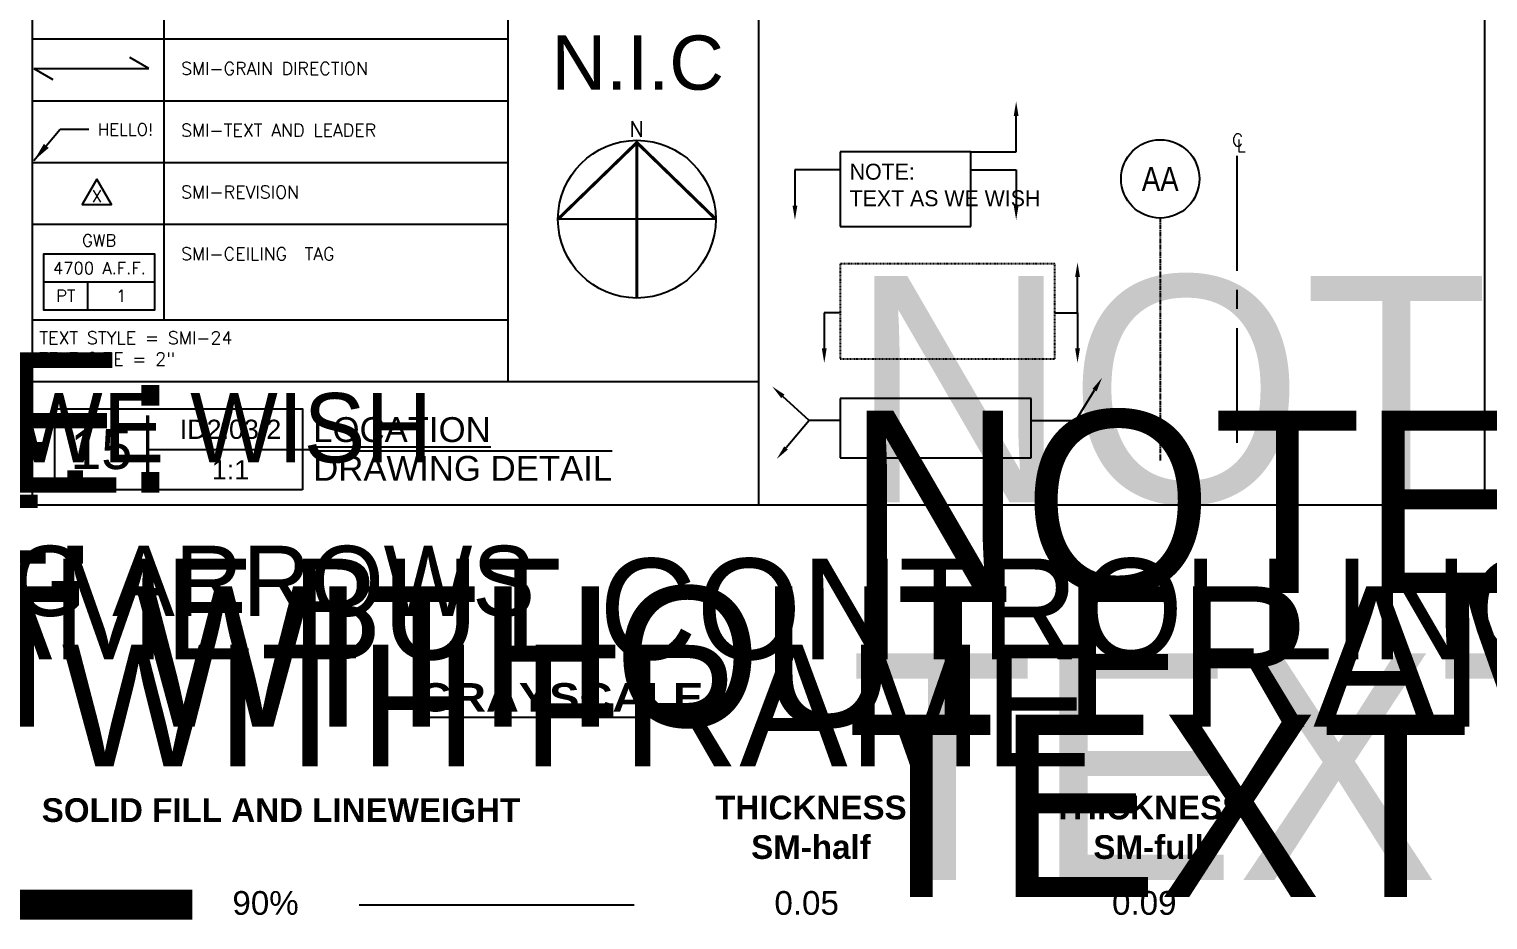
# Model space of a CAD drawing. Header units: inches. Extents: x -11160 to 9368, y -3485 to 2663.
# Drawn here: x -4643.3 to -4414.5, y 838.9 to 978.6 of the extents above; entities that cross this region are included whole.
import ezdxf
from ezdxf.enums import TextEntityAlignment as Align

# ---------------------------------------------------------------- set-up
doc = ezdxf.new("R2018")
doc.units = ezdxf.units.IN
doc.header["$MEASUREMENT"] = 0
doc.linetypes.add('CENTER2', pattern=[1.125, 0.75, -0.125, 0.125, -0.125])
doc.linetypes.add('HIDDEN2', pattern=[0.1875, 0.125, -0.0625])
for name, color, linetype in [('I-Anno-Code', 2, 'Continuous'), ('SM-A-GUIDE', 7, 'Continuous'), ('SM-A-NOTE', 2, 'Continuous'), ('SM-COM-TEXT', 2, 'Continuous'), ('SM-RCP-TEXT', 2, 'Continuous')]:
    doc.layers.add(name, color=color, linetype=linetype)
doc.styles.add('ATTRIBUTES-1', font='romans.shx', dxfattribs={"height": 0.082031})
doc.styles.add('Grid_STANDARD', font='ARIALN.TTF')
doc.styles.add('ROMANS65', font='ROMANS.shx', dxfattribs={"height": 6.5})
doc.styles.add('SHT_ARIAL', font='arial.ttf')
doc.styles.add('SMI-1', font='romans.shx', dxfattribs={"height": 0.082031})
doc.styles.add('SMI-24', font='romans.shx', dxfattribs={"height": 2})
doc.styles.add('SMM-25', font='romans.shx', dxfattribs={"height": 50})
doc.styles.add('SMM-BOLD', font='arial.ttf', dxfattribs={"height": 0.5})
doc.styles.add('SMM_ARIAL', font='arial.ttf')
doc.styles.add('SMM_BOLD', font='arialbd.ttf')
doc.styles.add('SMM_REGULAR', font='arial.ttf')
doc.styles.add('SMM_TITLE', font='ariblk.ttf')
doc.dimstyles.new('SMI-24', dxfattribs={"dimscale": 24, "dimtxt": 2, "dimasz": 0.125, "dimexe": 0.078125, "dimexo": 0.078125, "dimgap": 0.0625, "dimtad": 1, "dimdec": 3, "dimrnd": 0.25, "dimzin": 3, "dimdsep": 46, "dimlunit": 4, "dimtxsty": 'SMI-24', "dimblk": 'SMI-thick', "dimcen": 0.09375, "dimclrd": 1, "dimclre": 1, "dimclrt": 2, "dimadec": 0, "dimazin": 0, "dimtfac": 0.09375, "dimtdec": 3, "dimtmove": 2, "dimatfit": 3, "dimfxl": 0.078125, "dimfrac": 2, "dimtolj": 1, "dimtzin": 3, "dimarcsym": 0})

# ---------------------------------------------------------------- blocks, each defined once
blk = doc.blocks.new('*U144')
at = {"color": 1, "linetype": 'ByBlock'}
for points in [[(39.38, 0.85, 0.8, 0, 0), (39.38, 3.26, 0, 0, 0)], [(-2.66, -11, 0.8, 0, 0), (-2.66, -13.41, 0, 0, 0)], [(39.38, -11, 0.8, 0, 0), (39.38, -13.41, 0, 0, 0)]]:
    blk.add_lwpolyline(points, format="xyseb", dxfattribs=at)
for points in [[(39.38, -5.08), (39.38, 0.85)], [(0, -5.08), (-2.66, -5.08)], [(-2.66, -5.08), (-2.66, -11)], [(35.61, -5.08), (39.38, -5.08)], [(35.61, -5.08), (39.38, -5.08)], [(39.38, -5.08), (39.38, -11)]]:
    blk.add_lwpolyline(points, dxfattribs=at)
at = {"layer": 'Defpoints', "color": 67, "linetype": 'HIDDEN2'}
for p, q in [((0, 3.02), (0, -12.75)), ((35.61, 3.02), (0, 3.02)), ((35.61, -12.75), (35.61, 3.02)), ((0, -12.75), (35.61, -12.75))]:
    blk.add_line(p, q, dxfattribs=at)
at = {"layer": 'I-Anno-Code', "lineweight": 30, "flags": 104}
blk.add_attdef('Text', text='', height=2, dxfattribs=at).set_placement((1.55, 1.03), align=Align.TOP_LEFT)
blk = doc.blocks.new('*U143')
at = {"color": 0, "linetype": 'ByBlock'}
for p, q in [((0, 3.02), (0, -9.4)), ((21.66, 3.02), (0, 3.02)), ((21.66, -9.4), (21.66, 3.02)), ((0, -9.4), (21.66, -9.4))]:
    blk.add_line(p, q, dxfattribs=at)
at = {"color": 1, "linetype": 'ByBlock'}
for points in [[(29.19, 8.95, 0.8, 0, 0), (29.19, 11.35, 0, 0, 0)], [(-7.53, -5.91, 0.8, 0, 0), (-7.53, -8.31, 0, 0, 0)], [(29.19, -5.91, 0.8, 0, 0), (29.19, -8.31, 0, 0, 0)]]:
    blk.add_lwpolyline(points, format="xyseb", dxfattribs=at)
for points in [[(29.19, 3.02), (29.19, 8.95)], [(21.66, 3.02), (29.19, 3.02)], [(0, 0.02), (-7.53, 0.02)], [(-7.53, 0.02), (-7.53, -5.91)], [(21.66, 0.02), (29.19, 0.02)], [(29.19, 0.02), (29.19, -5.91)]]:
    blk.add_lwpolyline(points, dxfattribs=at)
at = {"layer": 'I-Anno-Code', "lineweight": 30, "flags": 104}
blk.add_attdef('Text', text='', height=2, dxfattribs=at).set_placement((1.55, 1.03), align=Align.TOP_LEFT)
blk = doc.blocks.new('*U148')
at = {"color": 0, "linetype": 'ByBlock'}
for p, q in [((0, 3.02), (0, -6.81)), ((31.66, 3.02), (0, 3.02)), ((31.66, -6.81), (31.66, 3.02)), ((0, -6.81), (31.66, -6.81))]:
    blk.add_line(p, q, dxfattribs=at)
at = {"color": 1, "linetype": 'ByBlock'}
for points in [[(-9.53, 3.39, 0.8, 0, 0), (-11.29, 5.02, 0, 0, 0)], [(42.2, 4.42, 0.8, 0, 0), (43.45, 6.47, 0, 0, 0)], [(-9, -5.17, 0.8, 0, 0), (-10.55, -7.01, 0, 0, 0)]]:
    blk.add_lwpolyline(points, format="xyseb", dxfattribs=at)
for points in [[(-5.18, -0.64), (-9.53, 3.39)], [(39.11, -0.64), (42.2, 4.42)], [(-5.18, -0.64), (-9, -5.17)], [(0.09, -0.64), (-5.18, -0.64)], [(0.09, -0.64), (-5.18, -0.64)], [(31.57, -0.64), (39.11, -0.64)]]:
    blk.add_lwpolyline(points, dxfattribs=at)
at = {"layer": 'I-Anno-Code', "lineweight": 30, "flags": 104}
blk.add_attdef('Text', text='', height=2, dxfattribs=at).set_placement((1.55, 1.03), align=Align.TOP_LEFT)
blk = doc.blocks.new('SMI-thick')
at = {"color": 0, "linetype": 'Continuous'}
blk.add_line((-1.078, 0), (1.078, 0), dxfattribs=at)
at = {"color": 4, "linetype": 'Continuous'}
blk.add_line((0.386, 0.386), (-0.386, -0.386), dxfattribs=at)
blk = doc.blocks.new('SMI-REVISION')
at = {"color": 2}
blk.add_lwpolyline([(2.44, 4.23), (0, 0), (4.89, 0)], close=True, dxfattribs=at)
at = {"color": 2, "style": 'ATTRIBUTES-1'}
blk.add_attdef('REV_NO.', text='', height=2, dxfattribs=at).set_placement((2.46, 0.39), align=Align.CENTER)
blk = doc.blocks.new('*U140')
at = {"color": 8, "linetype": 'CENTER2'}
blk.add_line((0, 0), (0, -40.33), dxfattribs=at)
at = {"color": 4, "linetype": 'Continuous'}
blk.add_circle((0, 6.5), 6.5, dxfattribs=at)
at = {"color": 0, "linetype": 'Continuous', "style": 'Grid_STANDARD'}
blk.add_attdef('XX', text='', height=4, dxfattribs=at).set_placement((0, 6.5), align=Align.MIDDLE_CENTER)
blk = doc.blocks.new('SMI-ceiling_tag')
at = {"color": 1}
blk.add_line((-11.08, -6.91), (-11.08, -2.3), dxfattribs=at)
blk.add_lwpolyline([(-18.46, -2.3), (0, -2.3), (0, 2.3), (-18.46, 2.3)], close=True, dxfattribs=at)
at = {"color": 3}
blk.add_lwpolyline([(-18.46, 2.3), (-18.46, -6.91), (0, -6.91), (0, 2.3), (-18.46, 2.3)], dxfattribs=at)
at = {"color": 2, "style": 'ATTRIBUTES-1'}
for tag, p in [('MATERIAL', (-9.23, 4.6)), ('C.HEIGHT', (-9.2, 0)), ('FINISH', (-14.77, -4.6)), ('NO.', (-5.54, -4.66))]:
    blk.add_attdef(tag, text='', height=2, dxfattribs=at).set_placement(p, align=Align.MIDDLE_CENTER)
blk = doc.blocks.new('SM REF TAG-L')
at = {"color": 1, "linetype": 'Continuous'}
blk.add_line((14.03, 0), (38.98, 0), dxfattribs=at)
at = {"color": 2, "linetype": 'Continuous'}
blk.add_lwpolyline([(37.38, -6.12), (0, -6.12), (0, 6.12), (37.38, 6.12)], close=True, dxfattribs=at)
at = {"color": 1, "linetype": 'Continuous', "const_width": 0.5}
blk.add_lwpolyline([(14.03, 5.15), (14.03, -5.05)], dxfattribs=at)
at = {"color": 1, "style": 'SHT_ARIAL'}
for tag, p in [('TITLE2', (39, 6.12)), ('%%UTITLE2', (39, 1.11)), ('%%OTITLE1', (39, -4.74))]:
    blk.add_attdef(tag, p, '', height=3.75, dxfattribs=at)
blk.add_attdef('NO', text='', height=6.03, dxfattribs=at).set_placement((7.02, -0.01), align=Align.MIDDLE)
at = {"color": 1, "linetype": 'Continuous', "style": 'SHT_ARIAL'}
for tag, p in [('SHEET', (26.52, 3.03)), ('SCALE', (26.52, -3.09))]:
    blk.add_attdef(tag, text='', height=2.67, dxfattribs=at).set_placement(p, align=Align.MIDDLE)
blk = doc.blocks.new('SMI-NORTH')
at = {"color": 8, "linetype": 'Continuous'}
blk.add_line((0.5156, 0), (-0.5156, 0), dxfattribs=at)
at = {"color": 8, "linetype": 'Continuous', "const_width": 0.0206}
for points in [[(-0.5156, 0), (0, 0.501), (0.5156, 0)], [(0, -0.5156), (0, 0.5053)]]:
    blk.add_lwpolyline(points, dxfattribs=at)
at = {"color": 8, "linetype": 'Continuous'}
blk.add_circle((0, 0), 0.5156, dxfattribs=at)
at = {"color": 2, "linetype": 'Continuous', "style": 'ROMANS65'}
blk.add_text('N', height=0.1005, dxfattribs=at).set_placement((-0.0486, 0.5393))
blk = doc.blocks.new('*U214')
at = {"color": 8, "linetype": 'CENTER2'}
blk.add_line((0, -0.1062), (0, -2.0993), dxfattribs=at)
at = {"color": 2, "char_height": 0.082, "style": 'SMI-1'}
for s, insert, width, attachment_point in [('C', (-0.0309, 0.039), 0.067323, 1), ('L', (0, -0.0794), 0.091696, 7)]:
    blk.add_mtext(s, dxfattribs=dict(at, insert=insert, width=width, attachment_point=attachment_point))
blk = doc.blocks.new('SMI-grain_direction')
at = {"color": 1}
for p, q in [((-0.7529, 0), (0, 0)), ((-0.7529, 0), (-0.6279, -0.0722)), ((0, 0), (-0.125, 0.0722))]:
    blk.add_line(p, q, dxfattribs=at)

msp = doc.modelspace()

# ---------------------------------------------------------------- linework, layer by layer
for p, q in [((-4622.16266, 1096.07509), (-4622.16266, 932.99147)), ((-4568.19026, 1096.07509), (-4568.19026, 923.30146)), ((-4642.82051, 977.0208), (-4568.19026, 977.0208)), ((-4642.82051, 967.33079), (-4568.19026, 967.33079)), ((-4642.82051, 957.64078), (-4568.19026, 957.64078)), ((-4642.82051, 947.95077), (-4568.19026, 947.95077)), ((-4642.82051, 932.99147), (-4568.19026, 932.99147)), ((-4642.82051, 923.30146), (-4528.89782, 923.30146))]:
    msp.add_line(p, q)
at = {"color": 250}
msp.add_line((-4591.55163, 841.21289), (-4548.37327, 841.21289), dxfattribs=at)
at = {"color": 30}
msp.add_lwpolyline([(-4528.89782, 1096.07509), (-4642.82051, 1096.07509), (-4642.82051, 903.92144), (-4528.89782, 903.92144)], dxfattribs=at)
msp.add_lwpolyline([(-4528.89782, 903.92144), (-4414.97513, 903.92144), (-4414.97513, 1096.07509), (-4528.89782, 1096.07509)], close=True, dxfattribs=at)
at = {"color": 250, "const_width": 4.72441}
msp.add_lwpolyline([(-4617.68664, 841.21289), (-4654.31367, 841.21289)], dxfattribs=at)

# ---------------------------------------------------------------- block references
at = {"xscale": 24, "yscale": 24, "zscale": 24}
for name, p in [('SMI-grain_direction', (-4624.50663, 972.39856)), ('SMI-NORTH', (-4547.97448, 948.75499)), ('*U214', (-4453.89499, 961.21585))]:
    msp.add_blockref(name, p, dxfattribs=at)
at = {"color": 1}
ref = msp.add_blockref('*U143', (-4516.06984, 956.48423), dxfattribs=dict(at, xscale=0.9448818897637795, yscale=0.9448818897637795, zscale=0.9448818897637795))
lines = msp.add_mtext('NOTE:\\PTEXT AS WE WISH', dxfattribs={"layer": 'I-Anno-Code', "insert": (-4514.60201, 957.45414), "char_height": 2.5, "attachment_point": 1})
ref.add_attrib('Text', '', (-4514.60201, 957.45414), dxfattribs={"flags": 104}).embed_mtext(lines)
at = {"xscale": 0.9448818897637795, "yscale": 0.9448818897637795, "zscale": 0.9448818897637795}
for name, p, values in [('*U140', (-4465.88952, 948.93488), {'XX': 'AA'}), ('SMI-REVISION', (-4634.98597, 951.04186), {'REV_NO.': 'X'})]:
    msp.add_blockref(name, p, dxfattribs=at).add_auto_attribs(values)
at = {"color": 1}
ref = msp.add_blockref('*U143', (-4711.1469, 938.9633), dxfattribs=dict(at, xscale=0.6299212598425197, yscale=0.6299212598425197, zscale=0.6299212598425197))
lines = msp.add_mtext('NOTE:\\PTEXT AS WE WISH', dxfattribs={"layer": 'I-Anno-Code', "insert": (-4710.16835, 939.6099), "char_height": 10.8784905, "attachment_point": 1})
ref.add_attrib('Text', '', (-4710.16835, 939.6099), dxfattribs={"flags": 104}).embed_mtext(lines)
ref = msp.add_blockref('*U144', (-4516.06984, 938.87489), dxfattribs=dict(xscale=0.9448818897637795, yscale=0.9448818897637795, zscale=0.9448818897637795))
lines = msp.add_mtext('NOTE: \\PTEXT WITHOUT FRAME BUT CONTROLLING ARROWS', dxfattribs={"layer": 'I-Anno-Code', "insert": (-4514.60201, 939.84479), "char_height": 35.5179641, "attachment_point": 1})
ref.add_attrib('Text', '', (-4514.60201, 939.84479), dxfattribs={"flags": 104}).embed_mtext(lines)
ref = msp.add_blockref('*U144', (-4711.1469, 927.22374), dxfattribs=dict(xscale=0.6299212598425197, yscale=0.6299212598425197, zscale=0.6299212598425197))
lines = msp.add_mtext('NOTE: \\PTEXT WITHOUT FRAME BUT CONTROLLING ARROWS', dxfattribs={"layer": 'I-Anno-Code', "insert": (-4710.16835, 927.87034), "char_height": 22.0222577, "attachment_point": 1})
ref.add_attrib('Text', '', (-4710.16835, 927.87034), dxfattribs={"flags": 104}).embed_mtext(lines)
ref = msp.add_blockref('*U144', (-4847.12463, 921.39816), dxfattribs=dict(xscale=0.4724409448818898, yscale=0.4724409448818898, zscale=0.4724409448818898))
lines = msp.add_mtext('NOTE: \\PTEXT WITHOUT FRAME BUT CONTROLLING ARROWS', dxfattribs={"layer": 'I-Anno-Code', "insert": (-4846.39072, 921.88311), "char_height": 15.8129235, "attachment_point": 1})
ref.add_attrib('Text', '', (-4846.39072, 921.88311), dxfattribs={"flags": 104}).embed_mtext(lines)
ref = msp.add_blockref('SM REF TAG-L', (-4639.26912, 912.64883), dxfattribs=dict(xscale=1.039370078740157, yscale=1.039370078740157, zscale=1.039370078740157))
ref.add_attrib('SHEET', 'ID2.03.2', dxfattribs={"color": 1, "linetype": 'Continuous', "height": 3.014173, "style": 'SMM_ARIAL'}).set_placement((-4611.70879, 915.79781), align=Align.MIDDLE)
ref.add_attrib('%%UTITLE2', '%%uLOCATION', (-4598.73433, 913.80282), dxfattribs={"color": 1, "height": 3.8976378, "style": 'SMM_ARIAL'})
ref.add_attrib('%%OTITLE1', '%%oDRAWING DETAIL', (-4598.73433, 907.71931), dxfattribs={"color": 1, "height": 3.8976378, "style": 'SMM_ARIAL'})
ref.add_attrib('SCALE', '1:1', dxfattribs={"color": 1, "linetype": 'Continuous', "height": 3.014173, "style": 'SMM_ARIAL'}).set_placement((-4611.70879, 909.44143), align=Align.MIDDLE)
ref.add_attrib('NO', '15', dxfattribs={"color": 1, "height": 6.263672, "style": 'SMM_ARIAL'}).set_placement((-4631.97613, 912.64249), align=Align.MIDDLE)
ref = msp.add_blockref('*U144', (-4945.12813, 915.57259), dxfattribs=dict(xscale=0.3149606299212598, yscale=0.3149606299212598, zscale=0.3149606299212598))
lines = msp.add_mtext('NOTE: \\PTEXT WITHOUT FRAME BUT CONTROLLING ARROWS', dxfattribs={"layer": 'I-Anno-Code', "insert": (-4944.63885, 915.89589), "char_height": 11.0198284, "attachment_point": 1})
ref.add_attrib('Text', '', (-4944.63885, 915.89589), dxfattribs={"flags": 104}).embed_mtext(lines)
at = {"layer": 'SM-COM-TEXT', "color": 3}
ref = msp.add_blockref('*U148', (-4516.06984, 917.75952), dxfattribs=dict(at, xscale=0.9448818897637795, yscale=0.9448818897637795, zscale=0.9448818897637795))
lines = msp.add_mtext('NOTE:\\PTEXT WITH FRAME', dxfattribs={"layer": 'SM-A-NOTE', "insert": (-4515.05196, 918.72943), "char_height": 28.6156156, "attachment_point": 1})
ref.add_attrib('Text', '', (-4515.05196, 918.72943), dxfattribs={"flags": 104}).embed_mtext(lines)
ref = msp.add_blockref('*U148', (-4711.1469, 913.14683), dxfattribs=dict(at, xscale=0.6299212598425197, yscale=0.6299212598425197, zscale=0.6299212598425197))
lines = msp.add_mtext('NOTE:\\PTEXT WITH FRAME', dxfattribs={"layer": 'SM-A-NOTE', "insert": (-4710.46832, 913.79343), "char_height": 19.077077, "attachment_point": 1})
ref.add_attrib('Text', '', (-4710.46832, 913.79343), dxfattribs={"flags": 104}).embed_mtext(lines)
at = {"layer": 'SM-RCP-TEXT'}
ref = msp.add_blockref('SMI-ceiling_tag', (-4623.59249, 941.07659), dxfattribs=dict(at, xscale=0.9448818897637795, yscale=0.9448818897637795, zscale=0.9448818897637795))
ref.add_attrib('NO.', '1', dxfattribs={"layer": '0', "color": 2, "height": 1.89, "style": 'ATTRIBUTES-1'}).set_placement((-4628.82478, 936.72551), align=Align.MIDDLE_CENTER)
ref.add_attrib('FINISH', 'PT', dxfattribs={"layer": '0', "color": 2, "height": 1.89, "style": 'ATTRIBUTES-1'}).set_placement((-4637.54526, 936.72551), align=Align.MIDDLE_CENTER)
ref.add_attrib('MATERIAL', 'GWB', dxfattribs={"layer": '0', "color": 2, "height": 1.89, "style": 'ATTRIBUTES-1'}).set_placement((-4632.31297, 945.42767), align=Align.MIDDLE_CENTER)
ref.add_attrib('C.HEIGHT', '4700 A.F.F.', dxfattribs={"layer": '0', "color": 2, "height": 1.89, "style": 'ATTRIBUTES-1'}).set_placement((-4632.28575, 941.07659), align=Align.MIDDLE_CENTER)

# ---------------------------------------------------------------- texts
at = {"color": 1, "style": 'SMM-BOLD'}
msp.add_text('N.I.C', height=8.503937, dxfattribs=at).set_placement((-4561.37901, 969.06533))
at = {"color": 2, "char_height": 2, "attachment_point": 7, "style": 'SMI-24'}
for s, insert in [('SMI-GRAIN DIRECTION', (-4619.46579, 971.39137)), ('SMI-TEXT AND LEADER', (-4619.46579, 961.70136)), ('SMI-REVISION', (-4619.46579, 952.01135)), ('SMI-CEILING  TAG', (-4619.46579, 942.32134)), ('TEXT STYLE = SMI-24\\PTEXT SIZE = 2"', (-4641.68499, 925.81793))]:
    msp.add_mtext(s, dxfattribs=dict(at, insert=insert))
at = {"color": 2, "insert": (-4632.50866, 963.76413), "char_height": 1.889764, "width": 23.6220472, "attachment_point": 1, "style": 'SMM-25'}
msp.add_mtext('HELLO!', dxfattribs=at)
at = {"layer": 'SM-A-GUIDE', "attachment_point": 2}
for s, insert, char_height, width, style in [('{\\LGRAYSCALE}', (-4559.94095, 875.98183), 4.4640089, 215.7376922, 'SMM_TITLE'), ('SOLID FILL AND LINEWEIGHT', (-4603.79452, 857.9238), 3.7200074, 101.1664748, 'SMM_BOLD'), ('THICKNESS\\PSM-half', (-4520.67385, 858.32684), 3.720007, 31.952182, 'SMM_BOLD'), ('THICKNESS\\PSM-full', (-4467.71742, 858.32684), 3.720007, 31.952182, 'SMM_BOLD'), ('90%', (-4606.21199, 843.36297), 3.720007, 31.952182, 'SMM_REGULAR'), ('0.05', (-4521.34549, 843.36297), 3.720007, 31.952182, 'SMM_REGULAR'), ('0.09', (-4468.38906, 843.36297), 3.720007, 31.952182, 'SMM_REGULAR')]:
    msp.add_mtext(s, dxfattribs=dict(at, insert=insert, char_height=char_height, width=width, style=style))

# ---------------------------------------------------------------- leaders
at = {"color": 0, "ltscale": 0.5}
msp.add_leader([(-4642.533, 957.95241), (-4638.4271, 962.86413), (-4633.94866, 962.86413)], dimstyle='SMI-24', dxfattribs=at)

doc.saveas('drawing.dxf')
